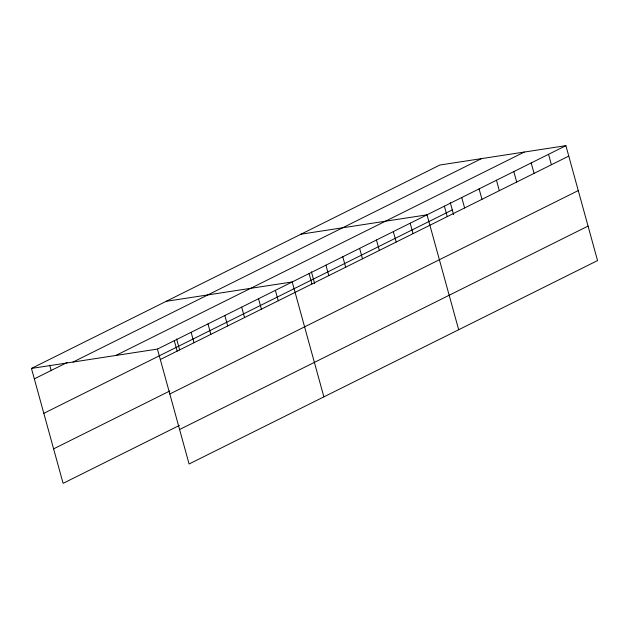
<?xml version="1.0" encoding="UTF-8"?>
<svg xmlns="http://www.w3.org/2000/svg" width="629" height="629" viewBox="0 0 629 629"><rect width="100%" height="100%" fill="white"/><g stroke="black" fill="none" stroke-linecap="round" stroke-linejoin="round"><path stroke-width="0.94" d="M179.359 425.44L63.104 483.339L31.45 368.429L439.915 165.01L565.896 145.661L597.55 260.571L189.085 463.99L157.439 349.079L565.896 145.661M34.328 378.862L67.177 362.501M73.027 362.045L481.492 158.626M115.862 355.464L524.327 152.053M43.818 413.339L452.282 209.921M160.309 359.513L568.773 156.094M53.607 448.862L169.861 390.963M169.806 393.99L578.271 190.571M179.595 429.513L588.052 226.094M301.032 234.177L427.02 214.827L458.675 329.73M166.245 301.299L292.226 281.949L323.88 396.86M31.45 368.429L157.439 349.079M548.543 154.309L551.413 164.743M531.183 162.95L534.052 173.384M513.822 171.599L516.692 182.033M496.462 180.24L499.332 190.673M479.101 188.889L481.971 199.322M461.741 197.537L464.619 207.971M450.285 202.664L453.572 214.599M444.381 206.178L447.258 216.612M410.171 223.216L413.049 233.65M393.322 231.606L396.199 242.039M376.472 239.995L379.35 250.428M359.623 248.384L362.501 258.818M342.774 256.781L345.651 267.215M325.924 265.171L328.802 275.604M311.402 271.83L314.697 283.758M309.075 273.56L311.953 283.993M275.384 290.339L278.254 300.772M258.535 298.736L261.405 309.169M241.685 307.125L244.555 317.559M224.836 315.514L227.706 325.948M207.987 323.904L210.857 334.337M191.137 332.293L194.007 342.726M176.615 338.952L179.642 349.952M174.288 340.69L177.158 351.124M49.738 365.252L51.169 370.473"/></g></svg>
